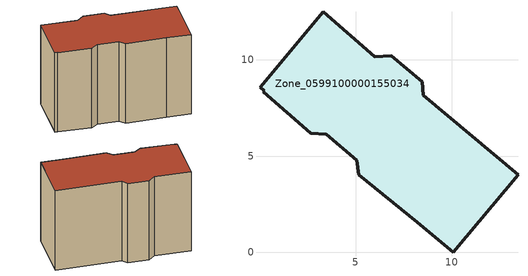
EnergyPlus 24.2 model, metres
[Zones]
Zone_0599100000155034
 floor ground (C_G): 6,10.16 6.86,10.19 8.46,8.85 8.5,8.15 13.43,4.04 10.06,0 8.21,1.56 5.16,4.03 5.07,4.77 3.48,6.12 2.68,6.18 0.21,8.34 0.26,8.39 0.04,8.57 3.33,12.5 z0
 wall outside (C_F): 6.86,10.19 6,10.16 3.33,12.5 0.04,8.57 0.26,8.39 0.21,8.34 2.68,6.18 3.48,6.12 5.07,4.77 5.16,4.03 8.21,1.56 10.06,0 13.43,4.04 8.5,8.15 8.46,8.85 6.86,10.19 z0:8.72
 roof outside (C_R): 3.33,12.5 0.04,8.57 0.26,8.39 0.21,8.34 2.68,6.18 3.48,6.12 5.07,4.77 5.16,4.03 8.21,1.56 10.06,0 13.43,4.04 8.5,8.15 8.46,8.85 6.86,10.19 6,10.16 z8.72
[BUILDING]
Pand.0599100000155034: North Axis=0; Terrain=City; Loads Convergence Tolerance Value=0.04; Temperature Convergence Tolerance Value=0.4; Solar Distribution=FullExterior; Maximum Number of Warmup Days=25; Minimum Number of Warmup Days=1
[Site:Location]
Rotterdam.The.Hague.AP_ZH_NLD Design_Conditions: Latitude=51.96; Longitude=4.45; Time Zone=1; Elevation=-4.5
[SITE:GROUNDTEMPERATURE:BUILDINGSURFACE]
18, 18, 18, 18, 18, 18, 18, 18, 18, 18, 18, 18
[MATERIAL] Thermal Absorptance=0.9; Solar Absorptance=0.7; Visible Absorptance=0.7
Name | Roughness | Thickness | Conductivity | Density | Specific Heat
G.TI.1946 | MediumSmooth | 0.15 | 1 | 540 | 1210
F.TI.1946 | Rough | 0.3 | 0.857143 | 1920 | 840
R.TI.1946 | MediumRough | 0.2 | 0.1 | 1500 | 1000
[CONSTRUCTION]
C_G: G.TI.1946
C_F: F.TI.1946
C_R: R.TI.1946
[ZONE]
Zone_0599100000155034: Type=1; Multiplier=1; Ceiling Height=Autocalculate; Volume=Autocalculate; Floor Area=autocalculate; Part of Total Floor Area=Yes
[ZONEINFILTRATION:DESIGNFLOWRATE]
Infil_Zone_0599100000155034: Zone or ZoneList or Space or SpaceList=Zone_0599100000155034; Schedule=AlwaysOn; Design Flow Rate Calculation Method=Flow/Area; Flow Rate per Floor Area=0.003; Constant Term Coefficient=1; Temperature Term Coefficient=0; Velocity Term Coefficient=0; Velocity Squared Term Coefficient=0
[HVACTEMPLATE:ZONE:IDEALLOADSAIRSYSTEM]
Zone_0599100000155034: Maximum Heating Supply Air Temperature=50; Minimum Cooling Supply Air Temperature=13; Maximum Heating Supply Air Humidity Ratio=0.0156; Minimum Cooling Supply Air Humidity Ratio=0.0077; Heating Limit=NoLimit; Cooling Limit=NoLimit; Dehumidification Control Type=ConstantSensibleHeatRatio; Cooling Sensible Heat Ratio=0.7; Dehumidification Setpoint=60; Humidification Control Type=None; Humidification Setpoint=30; Outdoor Air Method=None; Outdoor Air Flow Rate per Person=0.00944; Outdoor Air Flow Rate per Zone Floor Area=0; Outdoor Air Flow Rate per Zone=0; Demand Controlled Ventilation Type=None; Outdoor Air Economizer Type=NoEconomizer; Heat Recovery Type=None; Sensible Heat Recovery Effectiveness=0.7; Latent Heat Recovery Effectiveness=0.65
[ZONECONTROL:THERMOSTAT]
ThermostatControl_Zone_0599100000155034: Zone or ZoneList=Zone_0599100000155034; Control Type Schedule=DualSetpointControlType; Control 1=Thermostat_Zone_0599100000155034; Temperature Difference Between Cutout And Setpoint=0
[THERMOSTATSETPOINT:DUALSETPOINT]
Thermostat_Zone_0599100000155034: Heating Setpoint Temperature Schedule=HeatingSetpoint_Zone_0599100000155034; Cooling Setpoint Temperature Schedule=CoolingSetpoint_Zone_0599100000155034
[SCHEDULE:COMPACT]
HeatingSetpoint_Zone_0599100000155034: Through: 12/31, For: AllDays, Until: 24:00, 21
CoolingSetpoint_Zone_0599100000155034: Through: 12/31, For: AllDays, Until: 24:00, 24
DualSetpointControlType: Through: 12/31, For: AllDays, Until: 24:00, 4
AlwaysOn: Through: 12/31, For: AllDays, Until: 24:00, 1
